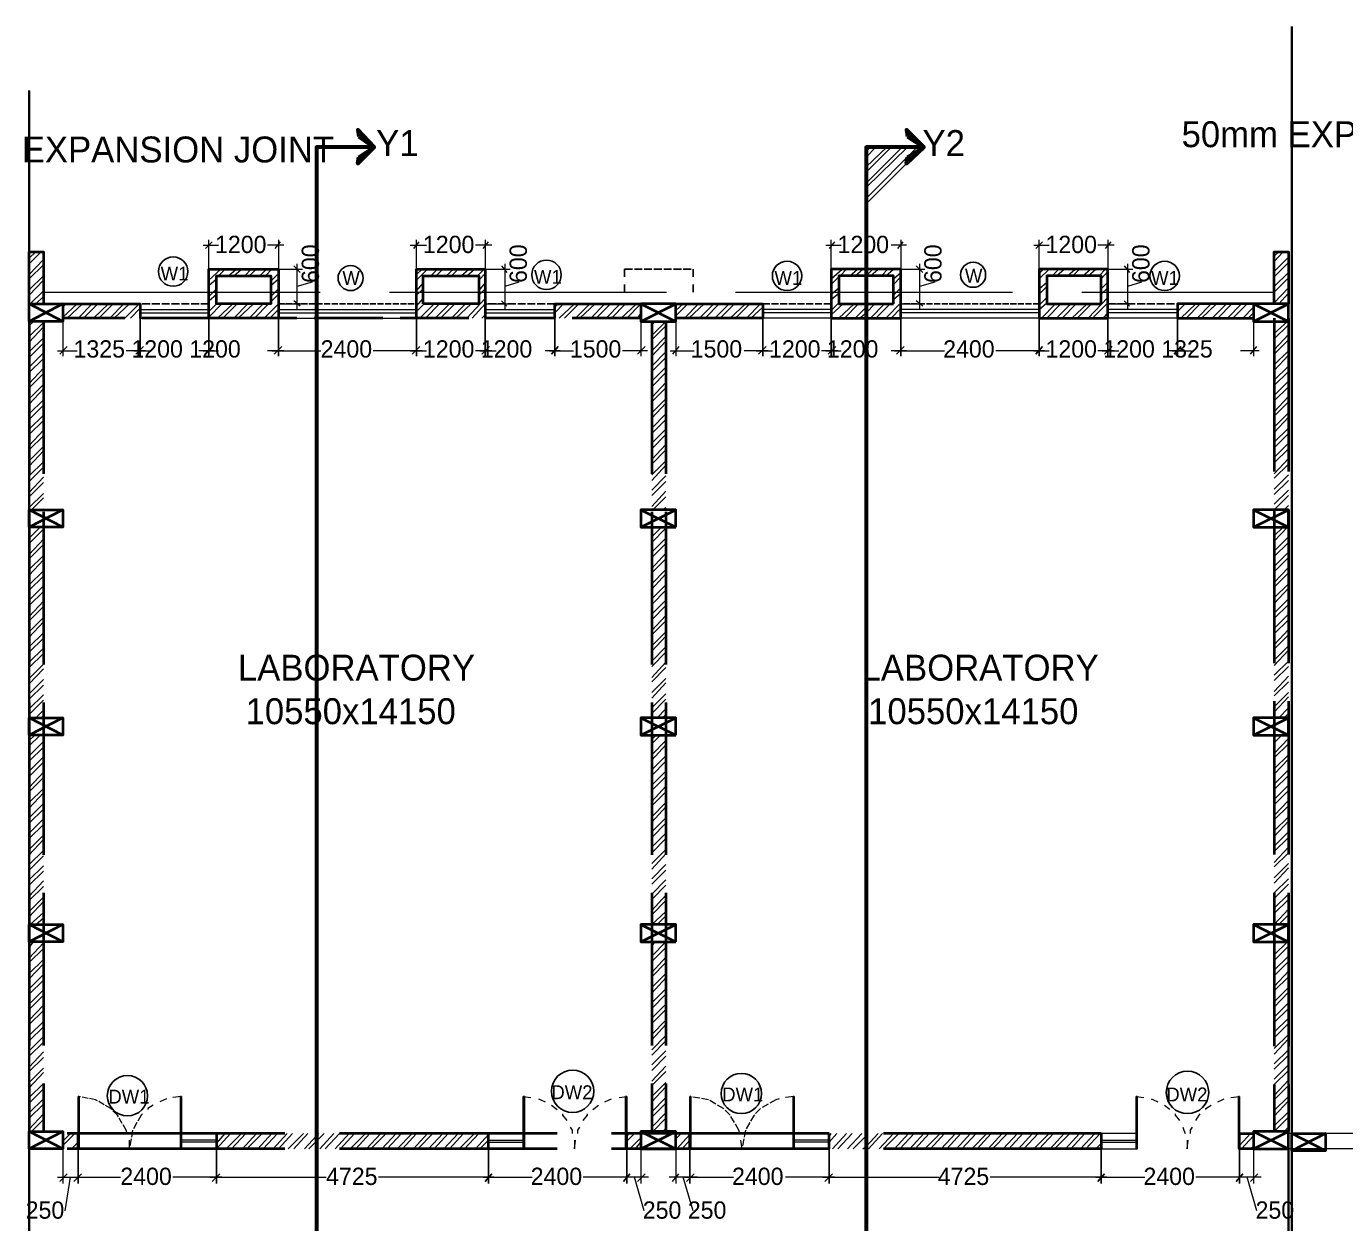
# Model space of a CAD drawing. Header units: millimetres. Extents: x 23593 to 241524, y 4405 to 182732.
# Drawn here: x 133897 to 156778, y 117386 to 138146 of the extents above; entities that cross this region are included whole.
import ezdxf

# ---------------------------------------------------------------- set-up
doc = ezdxf.new("R2010")
doc.units = ezdxf.units.MM
doc.linetypes.add('PDF_IMPORT', pattern=[1, 0.8, -0.2])
for name, color, linetype in [('PDF_0', 7, 'Continuous'), ('PDF_AR_DIMENSION', 7, 'Continuous'), ('PDF_AR_ELEVATION', 2, 'Continuous'), ('PDF_AR_TEXT', 3, 'Continuous'), ('PDF_DOOR WIN TEXT', 5, 'Continuous'), ('PDF_ST COLUMN', 1, 'Continuous'), ('PDF_Text', 7, 'Continuous'), ('PDF_wall', 7, 'Continuous')]:
    doc.layers.add(name, color=color, linetype=linetype)
for name, color, linetype, true_color in [('PDF_AR_DOOR', 7, 'Continuous', 0x723939), ('PDF_AR_HATCH', 7, 'Continuous', 0x767676), ('PDF_AR_WINDOW', 7, 'Continuous', 0x00a5dd), ('PDF_exp gap', 7, 'Continuous', 0xdd006e)]:
    doc.layers.add(name, color=color, linetype=linetype, true_color=true_color)
doc.styles.add('PDF Century Gothic', font='GOTHIC.TTF')

msp = doc.modelspace()

# ---------------------------------------------------------------- linework, layer by layer
at = {"layer": 'PDF_0', "lineweight": 13}
for points in [[(137117, 134408), (137004, 134295)], [(138212, 134295), (138307, 134408)], [(140704, 134408), (140610, 134295)], [(141818, 134295), (141912, 134408)], [(147915, 134408), (147820, 134295)], [(149010, 134295), (149104, 134408)], [(151520, 134408), (151407, 134295)], [(152615, 134295), (152710, 134408)], [(138533, 133993), (138646, 133880)], [(142139, 133993), (142233, 133880)], [(149331, 133993), (149444, 133880)], [(152936, 133993), (153030, 133880)], [(138646, 133294), (138533, 133389)], [(142233, 133294), (142139, 133389)], [(149444, 133294), (149331, 133389)], [(153030, 133294), (152936, 133389)], [(134607, 132596), (134475, 132464)], [(144498, 132464), (144630, 132596)], [(145215, 132596), (145102, 132464)], [(155126, 132464), (155239, 132596)], [(134607, 118250), (134475, 118118)], [(144630, 118250), (144498, 118118)], [(145102, 118118), (145215, 118250)], [(155258, 118250), (155126, 118118)]]:
    msp.add_lwpolyline(points, dxfattribs=at)
at = {"layer": 'PDF_0', "color": 6, "linetype": 'PDF_IMPORT', "lineweight": 25, "ltscale": 169.889663}
msp.add_lwpolyline([(144272, 133936), (145461, 133936)], dxfattribs=at)
at = {"layer": 'PDF_0', "color": 6, "lineweight": 25}
for points in [[(144272, 133804), (144272, 133936)], [(145461, 133804), (145461, 133936)], [(144272, 133540), (144272, 133672)], [(145461, 133540), (145461, 133672)]]:
    msp.add_lwpolyline(points, dxfattribs=at)
at = {"layer": 'PDF_0', "color": 1, "linetype": 'PDF_IMPORT', "lineweight": 25, "ltscale": 169.889663}
for points in [[(137061, 133332), (135872, 133332)], [(143064, 133332), (141855, 133332)], [(152653, 133332), (153861, 133332)]]:
    msp.add_lwpolyline(points, dxfattribs=at)
at = {"layer": 'PDF_0', "color": 1, "linetype": 'PDF_IMPORT', "lineweight": 25, "ltscale": 132.136405}
for points in [[(138269, 133332), (140666, 133332)], [(151464, 133332), (149066, 133332)]]:
    msp.add_lwpolyline(points, dxfattribs=at)
at = {"layer": 'PDF_0', "color": 1, "linetype": 'PDF_IMPORT', "lineweight": 25, "ltscale": 151.013034}
msp.add_lwpolyline([(146669, 133332), (147858, 133332)], dxfattribs=at)
at = {"layer": 'PDF_0', "lineweight": 13}
for points in [[(135796, 132464), (135928, 132596)], [(137004, 132464), (137117, 132596)], [(138193, 132464), (138326, 132596)], [(140591, 132464), (140723, 132596)], [(141799, 132464), (141931, 132596)], [(143007, 132464), (143120, 132596)], [(146593, 132464), (146726, 132596)], [(147802, 132464), (147934, 132596)], [(148991, 132464), (149123, 132596)], [(151407, 132464), (151520, 132596)], [(152596, 132464), (152728, 132596)], [(153804, 132464), (153918, 132596)], [(134720, 118118), (134852, 118250)], [(137117, 118118), (137250, 118250)], [(141855, 118118), (141969, 118250)], [(144366, 118250), (144253, 118118)], [(145348, 118118), (145480, 118250)], [(147745, 118118), (147877, 118250)], [(152483, 118118), (152596, 118250)], [(154994, 118250), (154880, 118118)]]:
    msp.add_lwpolyline(points, close=True, dxfattribs=at)
at = {"layer": 'PDF_AR_DIMENSION', "lineweight": 13}
for points in [[(136966, 134351), (137231, 134351)], [(137061, 133936), (137061, 134446)], [(138363, 134351), (138080, 134351)], [(138269, 134446), (138269, 133936), (138684, 133936)], [(140553, 134351), (140836, 134351)], [(140666, 133936), (140666, 134446)], [(141969, 134351), (141686, 134351)], [(141855, 134446), (141855, 133936), (142290, 133936)], [(147764, 134351), (148028, 134351)], [(147858, 133936), (147858, 134446)], [(149161, 134351), (148896, 134351)], [(149066, 134446), (149066, 133936), (149482, 133936)], [(151369, 134351), (151634, 134351)], [(151464, 133936), (151464, 134446)], [(152766, 134351), (152483, 134351)], [(152653, 134446), (152653, 133936), (153087, 133936)], [(138590, 134031), (138590, 133936), (138590, 133332), (138590, 133238)], [(142195, 134031), (142195, 133936), (142195, 133332), (142195, 133238)], [(149387, 134031), (149387, 133936), (149387, 133332), (149387, 133238)], [(152993, 134031), (152993, 133936), (152993, 133332), (152993, 133238)], [(138854, 133710), (138590, 133634)], [(142441, 133710), (142195, 133634)], [(149651, 133710), (149387, 133634)], [(153238, 133710), (152993, 133634)], [(138269, 133332), (138684, 133332)], [(141855, 133332), (142290, 133332)], [(149066, 133332), (149482, 133332)], [(152653, 133332), (153087, 133332)], [(134531, 133087), (134531, 132426)], [(144555, 133087), (144555, 132426)], [(145159, 133030), (145159, 132426)], [(155182, 133087), (155182, 132426)], [(134437, 132520), (134777, 132520)], [(135966, 132520), (135626, 132520)], [(135758, 132520), (136041, 132520)], [(137155, 132520), (136891, 132520)], [(136966, 132520), (137231, 132520)], [(138363, 132520), (138080, 132520)], [(138156, 132520), (139005, 132520)], [(140761, 132520), (139911, 132520)], [(140553, 132520), (140836, 132520)], [(141969, 132520), (141686, 132520)], [(141761, 132520), (142044, 132520)], [(143158, 132520), (142894, 132520)], [(142969, 132520), (143384, 132520)], [(144668, 132520), (144234, 132520)], [(145064, 132520), (145480, 132520)], [(146763, 132520), (146348, 132520)], [(146556, 132520), (146839, 132520)], [(147971, 132520), (147688, 132520)], [(147764, 132520), (148028, 132520)], [(149161, 132520), (148896, 132520)], [(148953, 132520), (149821, 132520)], [(151558, 132520), (150709, 132520)], [(151369, 132520), (151634, 132520)], [(152766, 132520), (152483, 132520)], [(152558, 132520), (152842, 132520)], [(153955, 132520), (153691, 132520)], [(153767, 132520), (154106, 132520)], [(155277, 132520), (154956, 132520)], [(134531, 118684), (134531, 118080)], [(144555, 118684), (144555, 118080)], [(145159, 118684), (145159, 118080)], [(155182, 118684), (155182, 118080)], [(134437, 118193), (134890, 118193)], [(134569, 117608), (134663, 118193)], [(134682, 118193), (135532, 118193)], [(137287, 118193), (136438, 118193)], [(137080, 118193), (139099, 118193)], [(142006, 118193), (140006, 118193)], [(141818, 118193), (142667, 118193)], [(144404, 118193), (143554, 118193)], [(144687, 118193), (144555, 118193), (144309, 118193), (144196, 118193)], [(144611, 117608), (144442, 118193)], [(145536, 118193), (145404, 118193), (145159, 118193), (145046, 118193)], [(145461, 117608), (145291, 118193)], [(145310, 118193), (146159, 118193)], [(147915, 118193), (147065, 118193)], [(147707, 118193), (149727, 118193)], [(152634, 118193), (150614, 118193)], [(152445, 118193), (153295, 118193)], [(155031, 118193), (154182, 118193)], [(155314, 118193), (155182, 118193), (154937, 118193), (154805, 118193)], [(155239, 117608), (155069, 118193)]]:
    msp.add_lwpolyline(points, dxfattribs=at)
for points in [[(135872, 132426), (135872, 133087)], [(137061, 132426), (137061, 133087)], [(138269, 132426), (138269, 133087)], [(140666, 132426), (140666, 133087)], [(141855, 132426), (141855, 133087)], [(143064, 132426), (143064, 133087)], [(146669, 132426), (146669, 133087)], [(147858, 132426), (147858, 133087)], [(149066, 132426), (149066, 133087)], [(151464, 132426), (151464, 133087)], [(152653, 132426), (152653, 133087)], [(153861, 132426), (153861, 133087)], [(134796, 118080), (134796, 118684)], [(137193, 118080), (137193, 118684)], [(141912, 118080), (141912, 118684)], [(144309, 118080), (144309, 118684)], [(145404, 118080), (145404, 118684)], [(147820, 118080), (147820, 118684)], [(152540, 118080), (152540, 118684)], [(154937, 118080), (154937, 118684)]]:
    msp.add_lwpolyline(points, close=True, dxfattribs=at)
at = {"layer": 'PDF_AR_DOOR', "lineweight": 25}
for points in [[(134796, 119590), (134814, 119590), (134814, 118684), (134796, 118684)], [(136589, 119590), (136570, 119590), (136570, 118684), (136589, 118684)], [(142516, 119590), (142535, 119590), (142535, 118684), (142516, 118684)], [(144309, 119590), (144291, 119590), (144291, 118684), (144309, 118684)], [(145404, 119590), (145423, 119590), (145423, 118684), (145404, 118684)], [(147216, 119590), (147198, 119590), (147198, 118684), (147216, 118684)], [(153144, 119590), (153163, 119590), (153163, 118684), (153144, 118684)], [(154937, 119590), (154918, 119590), (154918, 118684), (154937, 118684)]]:
    msp.add_lwpolyline(points, close=True, dxfattribs=at)
at = {"layer": 'PDF_AR_DOOR', "linetype": 'PDF_IMPORT', "lineweight": 20, "ltscale": 133.477926}
msp.add_lwpolyline([(135645, 118948), (135626, 119005), (135475, 119269), (135362, 119382), (135098, 119533), (134796, 119590)], dxfattribs=at)
at = {"layer": 'PDF_AR_DOOR', "lineweight": 20}
for points in [[(136098, 119439), (136004, 119382), (136004, 119363)], [(136325, 119552), (136287, 119533), (136211, 119496)], [(136589, 119590), (136438, 119571)], [(142516, 119590), (142648, 119571)], [(142780, 119552), (142818, 119533), (142894, 119496)], [(143007, 119439), (143082, 119382), (143101, 119363)], [(143724, 119363), (143743, 119382), (143819, 119439)], [(143932, 119496), (144007, 119533), (144045, 119552)], [(144177, 119571), (144309, 119590)], [(147216, 119590), (147065, 119571)], [(153144, 119590), (153276, 119571)], [(153408, 119552), (153446, 119533), (153521, 119496)], [(153634, 119439), (153710, 119382), (153729, 119363)], [(154352, 119363), (154352, 119382), (154446, 119439)], [(154559, 119496), (154635, 119533), (154673, 119552)], [(154786, 119571), (154937, 119590)], [(143196, 119288), (143196, 119269), (143271, 119175)], [(143554, 119175), (143630, 119269), (143630, 119288)], [(153823, 119288), (153823, 119269), (153899, 119175)], [(154182, 119175), (154239, 119269), (154257, 119288)], [(143328, 119061), (143366, 119005), (143366, 118948)], [(143460, 118948), (143460, 119005), (143498, 119061)], [(153955, 119061), (153974, 119005), (153993, 118948)], [(154088, 118948), (154088, 119005), (154125, 119061)], [(135683, 118684), (135683, 118835)], [(143403, 118835), (143403, 118684), (143422, 118835)], [(146310, 118684), (146291, 118835)], [(154031, 118835), (154031, 118684), (154050, 118835)]]:
    msp.add_lwpolyline(points, dxfattribs=at)
at = {"layer": 'PDF_AR_DOOR', "linetype": 'PDF_IMPORT', "lineweight": 20, "ltscale": 152.188251}
for points in [[(146273, 118948), (146254, 119005), (146103, 119269), (145989, 119382), (145725, 119533), (145404, 119590)], [(146952, 119552), (146896, 119533), (146631, 119382), (146518, 119269), (146367, 119005), (146310, 118684)], [(135909, 119288), (135890, 119269), (135739, 119005), (135683, 118684)]]:
    msp.add_lwpolyline(points, dxfattribs=at)
at = {"layer": 'PDF_AR_ELEVATION', "lineweight": 20}
for points in [[(159128, 118948), (155786, 118948)], [(159128, 118684), (155786, 118684)]]:
    msp.add_lwpolyline(points, dxfattribs=at)
at = {"layer": 'PDF_AR_HATCH', "lineweight": 5}
for points in [[(148462, 135975), (148538, 136050)], [(148462, 135711), (148821, 136050)], [(148462, 135427), (149085, 136050)], [(148462, 135163), (149349, 136050)], [(148462, 135880), (148632, 136050)], [(148462, 135616), (148896, 136050)], [(148462, 135352), (149180, 136050)], [(148462, 135069), (149444, 136050)], [(133946, 134125), (134059, 134238)], [(133946, 134031), (134154, 134238)], [(133946, 133842), (134192, 134106)], [(155541, 134163), (155617, 134238)], [(155541, 134068), (155692, 134238)], [(155541, 133898), (155786, 134144)], [(133946, 133766), (134192, 134012)], [(137061, 133747), (137268, 133936)], [(137061, 133917), (137080, 133936)], [(137231, 133823), (137344, 133936)], [(137401, 133823), (137533, 133936)], [(137495, 133823), (137627, 133936)], [(137684, 133823), (137797, 133936)], [(137759, 133823), (137891, 133936)], [(137948, 133823), (138061, 133936)], [(138042, 133823), (138156, 133936)], [(138137, 133729), (138269, 133861)], [(140666, 133842), (140761, 133936)], [(140666, 133747), (140855, 133936)], [(140912, 133823), (141025, 133936)], [(141006, 133823), (141119, 133936)], [(141176, 133823), (141308, 133936)], [(141270, 133823), (141384, 133936)], [(141440, 133823), (141572, 133936)], [(141535, 133823), (141667, 133936)], [(141723, 133823), (141837, 133936)], [(141742, 133747), (141855, 133861)], [(147858, 133766), (148047, 133936)], [(148009, 133823), (148122, 133936)], [(148179, 133823), (148311, 133936)], [(148274, 133823), (148406, 133936)], [(148576, 133936), (148462, 133823), (148443, 133823)], [(148538, 133823), (148670, 133936)], [(148727, 133823), (148840, 133936)], [(148802, 133823), (148934, 133936)], [(148934, 133766), (149066, 133880)], [(151464, 133861), (151539, 133936)], [(151464, 133766), (151634, 133936)], [(151690, 133823), (151803, 133936)], [(151766, 133823), (151898, 133936)], [(151954, 133823), (152087, 133936)], [(152049, 133823), (152162, 133936)], [(152219, 133823), (152351, 133936)], [(152313, 133823), (152445, 133936)], [(152502, 133823), (152615, 133936)], [(152540, 133766), (152653, 133898)], [(155541, 133804), (155786, 134049)], [(155541, 133634), (155786, 133880)], [(133946, 133578), (134192, 133823)], [(133946, 133483), (134192, 133747)], [(137061, 133653), (137193, 133766)], [(138137, 133653), (138269, 133766)], [(140666, 133559), (140779, 133691)], [(141742, 133559), (141855, 133691)], [(147858, 133672), (147990, 133804)], [(148934, 133672), (149066, 133804)], [(151464, 133596), (151596, 133710)], [(151464, 133502), (151596, 133634)], [(152540, 133596), (152653, 133710)], [(155541, 133540), (155786, 133785)], [(133965, 133332), (134192, 133559)], [(134059, 133332), (134192, 133464)], [(137061, 133464), (137193, 133596)], [(137061, 133389), (137193, 133502)], [(138137, 133464), (138269, 133596)], [(138137, 133370), (138269, 133502)], [(140666, 133483), (140779, 133596)], [(140666, 133294), (140779, 133426)], [(141535, 133087), (141855, 133426)], [(141742, 133483), (141855, 133596)], [(147858, 133502), (147990, 133615)], [(147858, 133408), (147990, 133521)], [(148934, 133483), (149066, 133615)], [(148934, 133408), (149066, 133521)], [(151464, 133313), (151596, 133445)], [(152313, 133087), (152653, 133445)], [(152540, 133502), (152653, 133615)], [(155541, 133351), (155786, 133615)], [(155617, 133332), (155786, 133521)], [(134531, 133106), (134777, 133332)], [(134531, 133275), (134588, 133332)], [(134607, 133087), (134871, 133332)], [(134796, 133087), (135041, 133332)], [(134890, 133087), (135135, 133332)], [(135060, 133087), (135324, 133332)], [(135154, 133087), (135400, 133332)], [(135343, 133087), (135588, 133332)], [(135419, 133087), (135683, 133332)], [(135607, 133087), (135853, 133332)], [(135702, 133087), (135872, 133257)], [(137061, 133200), (137193, 133332)], [(137061, 133106), (137287, 133332)], [(137212, 133087), (137476, 133332)], [(137306, 133087), (137552, 133332)], [(137495, 133087), (137740, 133332)], [(137570, 133087), (137835, 133332)], [(137759, 133087), (138005, 133332)], [(137854, 133087), (138099, 133332)], [(138023, 133087), (138269, 133332)], [(138118, 133087), (138269, 133238)], [(140666, 133200), (140798, 133332)], [(140723, 133087), (140968, 133332)], [(140817, 133087), (141063, 133332)], [(140987, 133087), (141233, 133332)], [(141082, 133087), (141327, 133332)], [(141270, 133087), (141516, 133332)], [(141346, 133087), (141610, 133332)], [(141629, 133087), (141855, 133332)], [(143064, 133275), (143120, 133332)], [(143064, 133181), (143215, 133332)], [(143139, 133087), (143403, 133332)], [(143233, 133087), (143479, 133332)], [(143422, 133087), (143668, 133332)], [(143498, 133087), (143762, 133332)], [(143686, 133087), (143932, 133332)], [(143781, 133087), (144026, 133332)], [(143951, 133087), (144196, 133332)], [(144045, 133087), (144291, 133332)], [(144215, 133087), (144479, 133332)], [(144309, 133087), (144555, 133332)], [(145159, 133219), (145291, 133332)], [(145159, 133124), (145367, 133332)], [(145310, 133087), (145555, 133332)], [(145385, 133087), (145650, 133332)], [(145574, 133087), (145820, 133332)], [(145669, 133087), (145914, 133332)], [(145838, 133087), (146084, 133332)], [(145933, 133087), (146178, 133332)], [(146103, 133087), (146367, 133332)], [(146197, 133087), (146442, 133332)], [(146386, 133087), (146631, 133332)], [(146461, 133087), (146669, 133275)], [(147858, 133219), (147990, 133351)], [(147858, 133143), (148066, 133332)], [(147990, 133087), (148255, 133332)], [(148085, 133087), (148330, 133332)], [(148274, 133087), (148462, 133275), (148519, 133332)], [(148349, 133087), (148462, 133181), (148613, 133332)], [(148538, 133087), (148783, 133332)], [(148632, 133087), (148878, 133332)], [(148802, 133087), (149066, 133351)], [(148896, 133087), (149066, 133257)], [(151464, 133238), (151596, 133351)], [(151501, 133087), (151747, 133332)], [(151596, 133087), (151841, 133332)], [(151766, 133087), (152011, 133332)], [(151860, 133087), (152105, 133332)], [(152030, 133087), (152294, 133332)], [(152124, 133087), (152370, 133332)], [(152389, 133087), (152653, 133351)], [(152577, 133087), (152653, 133181)], [(153861, 133294), (153899, 133332)], [(153861, 133200), (153993, 133332)], [(153918, 133087), (154182, 133332)], [(154012, 133087), (154257, 133332)], [(154201, 133087), (154446, 133332)], [(154276, 133087), (154541, 133332)], [(154465, 133087), (154710, 133332)], [(154559, 133087), (154805, 133332)], [(154729, 133087), (154975, 133332)], [(154824, 133087), (155069, 133332)], [(154994, 133087), (155182, 133275)], [(155088, 133087), (155182, 133181)], [(133946, 132955), (134022, 133030)], [(133946, 132766), (134192, 133011)], [(141799, 133087), (141855, 133143)], [(144498, 133087), (144555, 133162)], [(144744, 132785), (144989, 133030)], [(144744, 132973), (144800, 133030)], [(144744, 132709), (144989, 132955)], [(146650, 133087), (146669, 133106)], [(155541, 132822), (155768, 133030)], [(155541, 132992), (155579, 133030)], [(155541, 132728), (155786, 132973)], [(133946, 132671), (134192, 132936)], [(133946, 132502), (134192, 132747)], [(144744, 132520), (144989, 132766)], [(155541, 132539), (155786, 132804)], [(155541, 132464), (155786, 132709)], [(133946, 132407), (134192, 132653)], [(133946, 132237), (134192, 132483)], [(144744, 132426), (144989, 132690)], [(144744, 132256), (144989, 132502)], [(155541, 132275), (155786, 132520)], [(133946, 132143), (134192, 132388)], [(144744, 132162), (144989, 132407)], [(155541, 132181), (155786, 132445)], [(155541, 132011), (155786, 132256)], [(133946, 131954), (134192, 132218)], [(133946, 131879), (134192, 132124)], [(144744, 131992), (144989, 132237)], [(144744, 131897), (144989, 132143)], [(155541, 131916), (155786, 132162)], [(133946, 131690), (134192, 131935)], [(133946, 131595), (134192, 131860)], [(144744, 131709), (144989, 131973)], [(144744, 131633), (144989, 131879)], [(155541, 131746), (155786, 131992)], [(155541, 131652), (155786, 131897)], [(133946, 131426), (134192, 131671)], [(133946, 131331), (134192, 131577)], [(144744, 131444), (144989, 131690)], [(144744, 131350), (144989, 131614)], [(155541, 131463), (155786, 131728)], [(155541, 131388), (155786, 131633)], [(133946, 131161), (134192, 131407)], [(144744, 131180), (144989, 131426)], [(155541, 131199), (155786, 131444)], [(155541, 131105), (155786, 131369)], [(133946, 131067), (134192, 131312)], [(133946, 130878), (134192, 131142)], [(144744, 131086), (144989, 131331)], [(144744, 130916), (144989, 131161)], [(155541, 130935), (155786, 131180)], [(133946, 130803), (134192, 131048)], [(144744, 130822), (144989, 131067)], [(144744, 130633), (144989, 130897)], [(155541, 130840), (155786, 131086)], [(155541, 130670), (155786, 130916)], [(133946, 130614), (134192, 130859)], [(133946, 130519), (134192, 130784)], [(144744, 130557), (144989, 130803)], [(155541, 130576), (155786, 130822)], [(155541, 130387), (155786, 130652)], [(133946, 130350), (134192, 130595)], [(133946, 130255), (134192, 130501)], [(144744, 130368), (144989, 130614)], [(144744, 130274), (144989, 130538)], [(155541, 130312), (155786, 130557)], [(133946, 130066), (134192, 130331)], [(133946, 129991), (134192, 130236)], [(144744, 130104), (144989, 130350)], [(144744, 130010), (144989, 130255)], [(155541, 130123), (155786, 130368)], [(155541, 130029), (155786, 130274)], [(133946, 129802), (134192, 130048)], [(133984, 129764), (134192, 129972)], [(144744, 129821), (144989, 130085)], [(144762, 129764), (144989, 129991)], [(155541, 129859), (155786, 130104)], [(155541, 129764), (155786, 130010)], [(134173, 129764), (134192, 129783)], [(144932, 129764), (144989, 129802)], [(155711, 129764), (155786, 129840)], [(133946, 129274), (134135, 129462)], [(133946, 129444), (133946, 129462)], [(133946, 129179), (134192, 129425)], [(144744, 129293), (144913, 129462)], [(144744, 129198), (144989, 129444)], [(155541, 129311), (155692, 129462)], [(155541, 129217), (155768, 129462)], [(155541, 129047), (155786, 129293)], [(133946, 128990), (134192, 129255)], [(133946, 128915), (134192, 129160)], [(144744, 129028), (144989, 129274)], [(144744, 128934), (144989, 129179)], [(155541, 128953), (155786, 129198)], [(133946, 128726), (134192, 128972)], [(133946, 128632), (134192, 128896)], [(144744, 128745), (144989, 129009)], [(144744, 128670), (144989, 128915)], [(155541, 128783), (155786, 129028)], [(155541, 128688), (155786, 128934)], [(133946, 128462), (134192, 128707)], [(133946, 128368), (134192, 128613)], [(144744, 128481), (144989, 128726)], [(144744, 128386), (144989, 128651)], [(155541, 128500), (155786, 128764)], [(155541, 128424), (155786, 128670)], [(133946, 128198), (134192, 128443)], [(144744, 128217), (144989, 128462)], [(144744, 128122), (144989, 128368)], [(155541, 128235), (155786, 128481)], [(155541, 128141), (155786, 128405)], [(133946, 128103), (134192, 128349)], [(133946, 127915), (134192, 128179)], [(144744, 127952), (144989, 128198)], [(155541, 127971), (155786, 128217)], [(133946, 127839), (134192, 128084)], [(144744, 127858), (144989, 128103)], [(144744, 127669), (144989, 127933)], [(155541, 127877), (155786, 128122)], [(155541, 127707), (155786, 127952)], [(133946, 127650), (134192, 127896)], [(133946, 127556), (134192, 127820)], [(144744, 127594), (144989, 127839)], [(155541, 127612), (155786, 127858)], [(155541, 127424), (155786, 127688)], [(133946, 127386), (134192, 127631)], [(133946, 127292), (134192, 127537)], [(144744, 127405), (144989, 127650)], [(144744, 127310), (144989, 127575)], [(155541, 127348), (155786, 127594)], [(133946, 127122), (134192, 127367)], [(133946, 127027), (134192, 127273)], [(144744, 127141), (144989, 127386)], [(144744, 127046), (144989, 127292)], [(155541, 127159), (155786, 127405)], [(155541, 127065), (155786, 127329)], [(133946, 126839), (134192, 127084)], [(133946, 126744), (134192, 127008)], [(144744, 126857), (144989, 127122)], [(144744, 126782), (144989, 127027)], [(155541, 126895), (155786, 127141)], [(155541, 126801), (155786, 127046)], [(133946, 126574), (134192, 126820)], [(144744, 126593), (144989, 126839)], [(144744, 126499), (144989, 126763)], [(155541, 126612), (155786, 126876)], [(155541, 126537), (155786, 126782)], [(133946, 126480), (134192, 126725)], [(133946, 126310), (134192, 126555)], [(144744, 126329), (144989, 126574)], [(155541, 126348), (155786, 126593)], [(133946, 126216), (134192, 126461)], [(144744, 126234), (144989, 126480)], [(144838, 126159), (144989, 126310)], [(155541, 126253), (155786, 126518)], [(155617, 126159), (155786, 126329)], [(134059, 126159), (134192, 126291)], [(134154, 126159), (134192, 126197)], [(144932, 126159), (144989, 126216)], [(155711, 126159), (155786, 126234)], [(133946, 125763), (134041, 125857)], [(133946, 125668), (134135, 125857)], [(144744, 125781), (144819, 125857)], [(144744, 125706), (144895, 125857)], [(155541, 125819), (155598, 125857)], [(155541, 125725), (155673, 125857)], [(133946, 125498), (134192, 125744)], [(133946, 125404), (134192, 125649)], [(144744, 125517), (144989, 125763)], [(144744, 125423), (144989, 125687)], [(155541, 125536), (155786, 125800)], [(155541, 125461), (155786, 125706)], [(133946, 125234), (134192, 125479)], [(144744, 125253), (144989, 125498)], [(144744, 125159), (144989, 125404)], [(155541, 125272), (155786, 125517)], [(155541, 125177), (155786, 125442)], [(133946, 125140), (134192, 125385)], [(133946, 124951), (134192, 125215)], [(144744, 124989), (144989, 125234)], [(155541, 125008), (155786, 125253)], [(155541, 124913), (155786, 125159)], [(133946, 124875), (134192, 125121)], [(133946, 124687), (134192, 124932)], [(144744, 124894), (144989, 125140)], [(144744, 124705), (144989, 124970)], [(155541, 124743), (155786, 124989)], [(133946, 124592), (134192, 124856)], [(144744, 124630), (144989, 124875)], [(155541, 124649), (155786, 124894)], [(155541, 124460), (155786, 124724)], [(133946, 124422), (134192, 124668)], [(133946, 124328), (134192, 124573)], [(144744, 124441), (144989, 124687)], [(144744, 124347), (144989, 124611)], [(155541, 124385), (155786, 124630)], [(133946, 124158), (134192, 124403)], [(133946, 124064), (134192, 124309)], [(144744, 124177), (144989, 124422)], [(144744, 124083), (144989, 124328)], [(155541, 124196), (155786, 124441)], [(155541, 124101), (155786, 124366)], [(133946, 123875), (134192, 124120)], [(133946, 123781), (134192, 124045)], [(144744, 123913), (144989, 124158)], [(144744, 123818), (144989, 124064)], [(155541, 123932), (155786, 124177)], [(155541, 123837), (155786, 124083)], [(133946, 123611), (134192, 123856)], [(144744, 123630), (144989, 123875)], [(144744, 123535), (144989, 123799)], [(155541, 123648), (155786, 123913)], [(155541, 123573), (155786, 123818)], [(133946, 123516), (134192, 123762)], [(133946, 123346), (134192, 123592)], [(144744, 123365), (144989, 123611)], [(155541, 123384), (155786, 123630)], [(133946, 123252), (134192, 123497)], [(133946, 123063), (134192, 123327)], [(144744, 123271), (144989, 123516)], [(144744, 123101), (144989, 123346)], [(155541, 123290), (155786, 123554)], [(155541, 123120), (155786, 123365)], [(133946, 122988), (134192, 123233)], [(144744, 123007), (144989, 123252)], [(155541, 123025), (155786, 123271)], [(155541, 122856), (155786, 123101)], [(133946, 122799), (134192, 123044)], [(133946, 122705), (134192, 122969)], [(144744, 122818), (144989, 123082)], [(144744, 122742), (144989, 122988)], [(155541, 122761), (155786, 123007)], [(133965, 122572), (134192, 122780)], [(134059, 122572), (134192, 122686)], [(144744, 122572), (144989, 122799)], [(144838, 122572), (144989, 122723)], [(155541, 122572), (155786, 122837)], [(155617, 122572), (155786, 122742)], [(133946, 122270), (133946, 122270)], [(133946, 122176), (134022, 122270)], [(133946, 121987), (134192, 122252)], [(144744, 122025), (144989, 122270)], [(144744, 122195), (144800, 122270)], [(155541, 122044), (155768, 122270)], [(155541, 122214), (155579, 122270)], [(155541, 121949), (155786, 122195)], [(133946, 121912), (134192, 122157)], [(133946, 121723), (134192, 121968)], [(144744, 121931), (144989, 122176)], [(144744, 121742), (144989, 122006)], [(155541, 121780), (155786, 122025)], [(133946, 121629), (134192, 121893)], [(144744, 121666), (144989, 121912)], [(155541, 121685), (155786, 121931)], [(155541, 121496), (155786, 121761)], [(133946, 121459), (134192, 121704)], [(133946, 121364), (134192, 121610)], [(144744, 121478), (144989, 121723)], [(144744, 121383), (144989, 121647)], [(155541, 121421), (155786, 121666)], [(133946, 121194), (134192, 121440)], [(133946, 121100), (134192, 121345)], [(144744, 121213), (144989, 121459)], [(144744, 121119), (144989, 121364)], [(155541, 121232), (155786, 121478)], [(155541, 121138), (155786, 121402)], [(133946, 120911), (134192, 121176)], [(133946, 120836), (134192, 121081)], [(144744, 120949), (144989, 121194)], [(144744, 120855), (144989, 121100)], [(155541, 120968), (155786, 121213)], [(155541, 120874), (155786, 121119)], [(133946, 120647), (134192, 120892)], [(144744, 120666), (144989, 120911)], [(144744, 120572), (144989, 120836)], [(155541, 120704), (155786, 120949)], [(155541, 120609), (155786, 120855)], [(133946, 120553), (134192, 120798)], [(133946, 120383), (134192, 120628)], [(144744, 120402), (144989, 120647)], [(155541, 120420), (155786, 120666)], [(155541, 120326), (155786, 120590)], [(133946, 120288), (134192, 120534)], [(133946, 120100), (134192, 120364)], [(144744, 120307), (144989, 120553)], [(144744, 120137), (144989, 120383)], [(155541, 120156), (155786, 120402)], [(133946, 120024), (134192, 120269)], [(144744, 120043), (144989, 120288)], [(155541, 120062), (155786, 120307)], [(155541, 119892), (155786, 120137)], [(133946, 119835), (134192, 120081)], [(133946, 119741), (134192, 120005)], [(144744, 119854), (144989, 120118)], [(144744, 119779), (144989, 120024)], [(155541, 119798), (155786, 120043)], [(133946, 119571), (134192, 119816)], [(133946, 119477), (134192, 119722)], [(144744, 119590), (144989, 119835)], [(144744, 119496), (144989, 119760)], [(155541, 119609), (155786, 119873)], [(155541, 119533), (155786, 119779)], [(133946, 119307), (134192, 119552)], [(133946, 119212), (134192, 119458)], [(144744, 119326), (144989, 119571)], [(144744, 119231), (144989, 119477)], [(155541, 119345), (155786, 119590)], [(155541, 119250), (155786, 119514)], [(133946, 119024), (134192, 119288)], [(144744, 119061), (144989, 119307)], [(144762, 118986), (144989, 119212)], [(155541, 119080), (155786, 119326)], [(155541, 118986), (155786, 119231)], [(133984, 118986), (134192, 119194)], [(134173, 118986), (134192, 119005)], [(144951, 118986), (144989, 119042)], [(155711, 118986), (155786, 119061)], [(134531, 118816), (134663, 118948)], [(134531, 118740), (134739, 118948)], [(134682, 118684), (134796, 118797)], [(137193, 118778), (137344, 118948)], [(137193, 118684), (137438, 118948)], [(137363, 118684), (137627, 118948)], [(137457, 118684), (137703, 118948)], [(137646, 118684), (137891, 118948)], [(137721, 118684), (137986, 118948)], [(137910, 118684), (138156, 118948)], [(138005, 118684), (138250, 118948)], [(138175, 118684), (138420, 118948)], [(138269, 118684), (138514, 118948)], [(138439, 118684), (138703, 118948)], [(138533, 118684), (138779, 118948)], [(138722, 118684), (138930, 118910), (138967, 118948)], [(138797, 118684), (138930, 118816), (139062, 118948)], [(138986, 118684), (139232, 118948)], [(139081, 118684), (139326, 118948)], [(139250, 118684), (139496, 118948)], [(139345, 118684), (139590, 118948)], [(139515, 118684), (139779, 118948)], [(139609, 118684), (139855, 118948)], [(139798, 118684), (140043, 118948)], [(139873, 118684), (140138, 118948)], [(140062, 118684), (140308, 118948)], [(140157, 118684), (140402, 118948)], [(140326, 118684), (140591, 118948)], [(140421, 118684), (140666, 118948)], [(140610, 118684), (140855, 118948)], [(140685, 118684), (140949, 118948)], [(140874, 118684), (141119, 118948)], [(140968, 118684), (141214, 118948)], [(141138, 118684), (141384, 118948)], [(141233, 118684), (141478, 118948)], [(141402, 118684), (141667, 118948)], [(141497, 118684), (141742, 118948)], [(141686, 118684), (141912, 118929)], [(141761, 118684), (141912, 118835)], [(144309, 118891), (144347, 118948)], [(144309, 118816), (144442, 118948)], [(144366, 118684), (144555, 118873)], [(144460, 118684), (144555, 118797)], [(145159, 118854), (145253, 118948)], [(145178, 118684), (145404, 118929)], [(145272, 118684), (145404, 118835)], [(147820, 118891), (147858, 118948)], [(147820, 118797), (147953, 118948)], [(147877, 118684), (148122, 118948)], [(147971, 118684), (148217, 118948)], [(148141, 118684), (148387, 118948)], [(148236, 118684), (148462, 118910), (148481, 118948)], [(148406, 118684), (148462, 118722), (148670, 118948)], [(148500, 118684), (148745, 118948)], [(148689, 118684), (148934, 118948)], [(148764, 118684), (149029, 118948)], [(148953, 118684), (149198, 118948)], [(149047, 118684), (149293, 118948)], [(149217, 118684), (149463, 118948)], [(149312, 118684), (149557, 118948)], [(149482, 118684), (149746, 118948)], [(149576, 118684), (149821, 118948)], [(149765, 118684), (150010, 118948)], [(149859, 118684), (150105, 118948)], [(150029, 118684), (150274, 118948)], [(150123, 118684), (150369, 118948)], [(150293, 118684), (150558, 118948)], [(150388, 118684), (150633, 118948)], [(150576, 118684), (150822, 118948)], [(150652, 118684), (150916, 118948)], [(150841, 118684), (151086, 118948)], [(150935, 118684), (151181, 118948)], [(151105, 118684), (151350, 118948)], [(151199, 118684), (151445, 118948)], [(151369, 118684), (151634, 118948)], [(151464, 118684), (151709, 118948)], [(151652, 118684), (151898, 118948)], [(151728, 118684), (151992, 118948)], [(151917, 118684), (152162, 118948)], [(152011, 118684), (152256, 118948)], [(152181, 118684), (152426, 118948)], [(152275, 118684), (152521, 118948)], [(152445, 118684), (152540, 118778)], [(154937, 118740), (155126, 118948)], [(154937, 118929), (154956, 118948)], [(154975, 118684), (155182, 118910)], [(134758, 118684), (134796, 118722)], [(155145, 118684), (155182, 118722)]]:
    msp.add_lwpolyline(points, dxfattribs=at)
at = {"layer": 'PDF_AR_TEXT', "lineweight": 60}
for points in [[(139666, 136239), (139930, 136050), (139647, 136352)], [(149180, 136239), (149463, 136050), (149161, 136352)], [(139666, 135880), (139930, 136050), (139647, 135767)], [(149180, 135880), (149463, 136050), (149161, 135767)]]:
    msp.add_lwpolyline(points, close=True, dxfattribs=at)
for points in [[(139930, 136050), (138930, 136050), (138930, 101997), (139930, 101997)], [(149463, 136050), (148462, 136050), (148462, 101997), (149463, 101997)]]:
    msp.add_lwpolyline(points, dxfattribs=at)
at = {"layer": 'PDF_AR_WINDOW', "color": 2, "linetype": 'PDF_IMPORT', "lineweight": 20, "ltscale": 6002.76811}
msp.add_lwpolyline([(134192, 133540), (155541, 133540)], dxfattribs=at)
at = {"layer": 'PDF_AR_WINDOW', "lineweight": 20}
for points in [[(135872, 133238), (137061, 133238)], [(135872, 133181), (137061, 133181)], [(138269, 133238), (140666, 133238)], [(138269, 133181), (140666, 133181)], [(141855, 133238), (143064, 133238)], [(141855, 133181), (143064, 133181)], [(147858, 133238), (146669, 133238)], [(147858, 133181), (146669, 133181)], [(151464, 133238), (149066, 133238)], [(151464, 133181), (149066, 133181)], [(153861, 133238), (152653, 133238)], [(153861, 133181), (152653, 133181)], [(137193, 118835), (136589, 118835)], [(137193, 118797), (136589, 118797)], [(141912, 118835), (142516, 118835)], [(141912, 118797), (142516, 118797)], [(147820, 118835), (147216, 118835)], [(147820, 118797), (147216, 118797)], [(152540, 118835), (153144, 118835)], [(152540, 118797), (153144, 118797)]]:
    msp.add_lwpolyline(points, dxfattribs=at)
at = {"layer": 'PDF_AR_WINDOW', "color": 2, "lineweight": 20}
for points in [[(135872, 133087), (137061, 133087)], [(138269, 133087), (140666, 133087)], [(141855, 133087), (143064, 133087)], [(147858, 133087), (146669, 133087)], [(151464, 133087), (149066, 133087)], [(153861, 133087), (152653, 133087)], [(137193, 118684), (136589, 118684), (136589, 118948), (137193, 118948)], [(141912, 118684), (142516, 118684), (142516, 118948), (141912, 118948)], [(147820, 118684), (147216, 118684), (147216, 118948), (147820, 118948)], [(152540, 118684), (153144, 118684), (153144, 118948), (152540, 118948)]]:
    msp.add_lwpolyline(points, dxfattribs=at)
at = {"layer": 'PDF_DOOR WIN TEXT', "lineweight": 25}
for centre, radius in [((136443, 133894), 255), ((142918, 133838), 255), ((139520, 133781), 217), ((147090, 133819), 255), ((150318, 133838), 217), ((153640, 133819), 255), ((135650, 119604), 349), ((143371, 119680), 368), ((146297, 119642), 349), ((154036, 119661), 368)]:
    msp.add_circle(centre, radius, dxfattribs=at)
at = {"layer": 'PDF_exp gap', "lineweight": 35}
for points in [[(155843, 138146), (155843, 110473)], [(133946, 137032), (133946, 110473)], [(133946, 129462), (133946, 126159)], [(133946, 125857), (133946, 122572)], [(155786, 122270), (155786, 110473)]]:
    msp.add_lwpolyline(points, dxfattribs=at)
at = {"layer": 'PDF_ST COLUMN', "lineweight": 40}
for points in [[(133946, 133030), (133946, 133332), (134531, 133332), (134531, 133030)], [(145159, 133030), (145159, 133332), (144555, 133332), (144555, 133030)], [(155786, 133030), (155786, 133332), (155182, 133332), (155182, 133030)], [(133946, 129462), (133946, 129764), (134531, 129764), (134531, 129462)], [(145159, 129462), (145159, 129764), (144555, 129764), (144555, 129462)], [(155786, 129462), (155786, 129764), (155182, 129764), (155182, 129462)], [(133946, 125857), (133946, 126159), (134531, 126159), (134531, 125857)], [(145159, 125857), (145159, 126159), (144555, 126159), (144555, 125857)], [(155786, 125857), (155786, 126159), (155182, 126159), (155182, 125857)], [(133946, 122270), (133946, 122572), (134531, 122572), (134531, 122270)], [(145159, 122270), (145159, 122572), (144555, 122572), (144555, 122270)], [(155786, 122270), (155786, 122572), (155182, 122572), (155182, 122270)], [(133946, 118684), (133946, 118986), (134531, 118986), (134531, 118684)], [(145159, 118684), (145159, 118986), (144555, 118986), (144555, 118684)], [(155786, 118684), (155786, 118986), (155182, 118986), (155182, 118684)], [(155843, 118646), (155843, 118948), (156428, 118948), (156428, 118646)]]:
    msp.add_lwpolyline(points, close=True, dxfattribs=at)
for points in [[(134531, 133030), (133946, 133332)], [(134531, 133332), (133946, 133030)], [(144555, 133030), (145159, 133332)], [(144555, 133332), (145159, 133030)], [(155182, 133030), (155786, 133332)], [(155182, 133332), (155786, 133030)], [(134531, 129462), (133946, 129764)], [(134531, 129764), (133946, 129462)], [(144555, 129462), (145159, 129764)], [(144555, 129764), (145159, 129462)], [(155182, 129462), (155786, 129764)], [(155182, 129764), (155786, 129462)], [(134531, 125857), (133946, 126159)], [(134531, 126159), (133946, 125857)], [(144555, 125857), (145159, 126159)], [(144555, 126159), (145159, 125857)], [(155182, 125857), (155786, 126159)], [(155182, 126159), (155786, 125857)], [(134531, 122270), (133946, 122572)], [(134531, 122572), (133946, 122270)], [(144555, 122270), (145159, 122572)], [(144555, 122572), (145159, 122270)], [(155182, 122270), (155786, 122572)], [(155182, 122572), (155786, 122270)], [(134531, 118684), (133946, 118986)], [(134531, 118986), (133946, 118684)], [(144555, 118684), (145159, 118986)], [(144555, 118986), (145159, 118684)], [(155182, 118684), (155786, 118986)], [(155182, 118986), (155786, 118684)], [(156428, 118646), (155843, 118948)], [(156428, 118948), (155843, 118646)]]:
    msp.add_lwpolyline(points, dxfattribs=at)
at = {"layer": 'PDF_wall', "lineweight": 40}
for points in [[(133946, 133332), (133946, 134238), (134192, 134238), (134192, 133332)], [(155541, 133332), (155541, 134238), (155786, 134238), (155786, 133332)], [(140666, 133087), (140666, 133936), (141855, 133936), (141855, 133087)], [(134531, 133332), (135872, 133332), (135872, 133087)], [(143064, 133087), (143064, 133332), (144555, 133332)], [(145159, 133332), (146669, 133332), (146669, 133087), (145159, 133087)], [(155182, 133332), (153861, 133332), (153861, 133087), (155182, 133087)], [(134796, 118684), (134796, 118948)], [(137193, 118948), (137193, 118684)], [(141912, 118684), (141912, 118948)], [(144309, 118684), (144309, 118948)], [(145404, 118684), (145404, 118948)], [(147820, 118684), (147820, 118948)], [(152540, 118948), (152540, 118684)], [(155182, 118684), (154937, 118684), (154937, 118948), (155182, 118948)]]:
    msp.add_lwpolyline(points, dxfattribs=at)
for points in [[(138269, 133087), (137061, 133087), (137061, 133936), (138269, 133936)], [(147858, 133087), (149066, 133087), (149066, 133936), (147858, 133936)], [(151464, 133087), (152653, 133087), (152653, 133936), (151464, 133936)], [(137193, 133332), (137193, 133823), (138137, 133823), (138137, 133332)], [(140779, 133332), (140779, 133823), (141742, 133823), (141742, 133332)], [(148934, 133332), (148934, 133823), (147990, 133823), (147990, 133332)], [(152540, 133332), (152540, 133823), (151596, 133823), (151596, 133332)]]:
    msp.add_lwpolyline(points, close=True, dxfattribs=at)
at = {"layer": 'PDF_wall', "linetype": 'PDF_IMPORT', "lineweight": 40, "ltscale": 3303.410123}
for points in [[(133946, 133030), (133946, 118986)], [(134192, 133030), (134192, 118986)], [(144744, 133030), (144744, 118986)], [(144989, 133030), (144989, 118986)]]:
    msp.add_lwpolyline(points, dxfattribs=at)
at = {"layer": 'PDF_wall', "linetype": 'PDF_IMPORT', "lineweight": 40, "ltscale": 1491.253713}
msp.add_lwpolyline([(144555, 133087), (134531, 133087)], dxfattribs=at)
at = {"layer": 'PDF_wall', "linetype": 'PDF_IMPORT', "lineweight": 40, "ltscale": 3322.286753}
for points in [[(155541, 133087), (155541, 118986)], [(155786, 133087), (155786, 118986)]]:
    msp.add_lwpolyline(points, dxfattribs=at)
at = {"layer": 'PDF_wall', "linetype": 'PDF_IMPORT', "lineweight": 40, "ltscale": 4719.157319}
for points in [[(152540, 118948), (134531, 118948)], [(152540, 118684), (134531, 118684)]]:
    msp.add_lwpolyline(points, dxfattribs=at)

# ---------------------------------------------------------------- texts
at = {"layer": 'PDF_Text', "color": 232, "true_color": 0xdd006e, "char_height": 450.01, "attachment_point": 4, "style": 'PDF Century Gothic'}
for insert in [(153933, 136273), (131978, 136008)]:
    msp.add_mtext('50mm EXPANSION JOINT', dxfattribs=dict(at, insert=insert))
at = {"layer": 'PDF_Text', "attachment_point": 4, "style": 'PDF Century Gothic'}
for s, insert, char_height in [('Y1', (139963, 136122), 450), ('Y2', (149440, 136122), 450), ('1200', (137169, 134363), 300), ('1200', (140775, 134363), 300), ('1200', (147967, 134363), 300), ('1200', (151573, 134363), 300), ('1325 1200 1200', (134715, 132551), 300), ('2400', (139001, 132551), 300), ('1200 1200', (140775, 132551), 300), ('1500', (143323, 132551), 300), ('1500', (145419, 132551), 300), ('1200 1200', (146778, 132551), 300), ('2400', (149798, 132551), 300), ('1200 1200 1325', (151573, 132551), 300), ('LABORATORY', (137566, 127023), 450), ('LABORATORY', (148383, 127023), 450), ('10550x14150', (137698, 126268), 450.01), ('10550x14150', (148496, 126268), 450.01), ('2400', (135527, 118204), 300), ('4725', (139095, 118204), 300), ('2400', (142644, 118204), 300), ('2400', (146136, 118204), 300), ('4725', (149704, 118204), 300), ('2400', (153272, 118204), 300), ('250', (133885, 117619), 300), ('250 250', (144588, 117619), 300), ('250', (155216, 117619), 300)]:
    msp.add_mtext(s, dxfattribs=dict(at, insert=insert, char_height=char_height))
at = {"layer": 'PDF_Text', "char_height": 300, "attachment_point": 4, "rotation": 90, "style": 'PDF Century Gothic'}
for insert in [(138824, 133696), (142430, 133696), (149622, 133696), (153228, 133696)]:
    msp.add_mtext('600', dxfattribs=dict(at, insert=insert))
at = {"layer": 'PDF_Text', "color": 5, "char_height": 240, "attachment_point": 4, "style": 'PDF Century Gothic'}
for s, insert in [('W1', (136226, 133860)), ('W', (139378, 133784)), ('W1', (142701, 133803)), ('W1', (146872, 133784)), ('W', (150176, 133822)), ('W1', (153404, 133784)), ('DW1', (135319, 119588)), ('DW2', (143003, 119664)), ('DW1', (145966, 119626)), ('DW2', (153668, 119626))]:
    msp.add_mtext(s, dxfattribs=dict(at, insert=insert))

doc.saveas('drawing.dxf')
